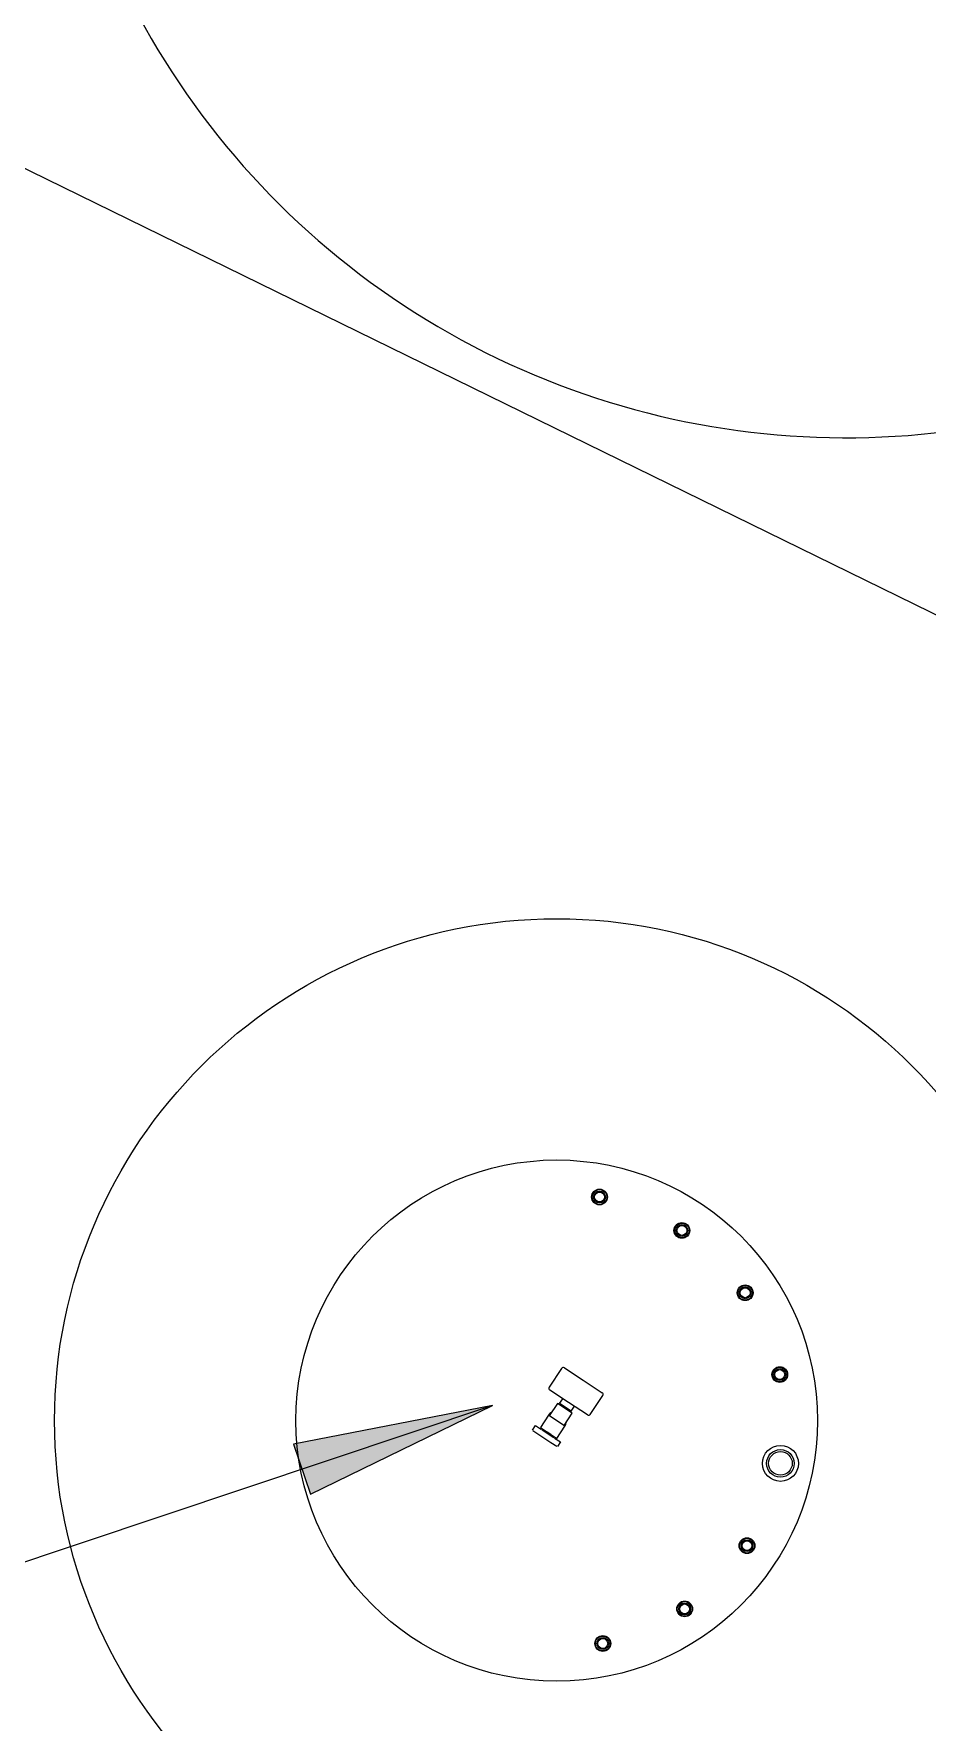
# Model space of a CAD drawing. Header units: millimetres. Extents: x 441156 to 441876, y 4514765 to 4515211.
# Drawn here: x 441239.464 to 441240.798, y 4514793.204 to 4514795.727 of the extents above; entities that cross this region are included whole.
import ezdxf

# ---------------------------------------------------------------- set-up
doc = ezdxf.new("R2010")
doc.units = ezdxf.units.MM
doc.layers.add('A-DETL', color=7, linetype='Continuous', lineweight=50, true_color=0x008000)
doc.layers.add('G-ANNO-TEXT', color=7, linetype='Continuous', lineweight=9)

msp = doc.modelspace()

# ---------------------------------------------------------------- hatches: boundary and pattern name
at = {"layer": 'G-ANNO-TEXT'}
msp.add_hatch(color=256, dxfattribs=at).paths.add_polyline_path([(441240.14854249, 4514793.67699394), (441239.85155245, 4514793.61905575), (441239.87666765, 4514793.54416327)])

# ---------------------------------------------------------------- linework, layer by layer
at = {"layer": 'A-DETL', "color": 7, "lineweight": 18}
for p, q in [((441240.25180292, 4514793.73230471, -0.00000053), (441240.23319362, 4514793.70401099, -0.00000053)), ((441240.25588144, 4514793.73314683, -0.00000053), (441240.28417516, 4514793.71453754, -0.00000053)), ((441240.28417516, 4514793.71453754, -0.00000053), (441240.31246888, 4514793.69592824, -0.00000053)), ((441240.24559431, 4514793.67999394, -0.00000053), (441240.23345782, 4514793.66154151, -0.00000053)), ((441240.26232947, 4514793.68132317, -0.00000053), (441240.23403575, 4514793.69993247, -0.00000053)), ((441240.26773722, 4514793.66543014, -0.00000053), (441240.24559431, 4514793.67999394, -0.00000053)), ((441240.24886374, 4514793.6796059, -0.00000053), (441240.25371834, 4514793.68698687, -0.00000053)), ((441240.266086, 4514793.6682785, -0.00000053), (441240.24886374, 4514793.6796059, -0.00000053)), ((441240.24886374, 4514793.6796059, -0.00000053), (441240.2518126, 4514793.67734975, -0.00000053)), ((441240.29062318, 4514793.66271388, -0.00000053), (441240.26232947, 4514793.68132317, -0.00000053)), ((441240.29470171, 4514793.663556, -0.00000053), (441240.313311, 4514793.69184972, -0.00000053)), ((441240.23222766, 4514793.66235061, -0.00000053), (441240.22009116, 4514793.64389819, -0.00000053)), ((441240.25683089, 4514793.64616862, -0.00000053), (441240.23222766, 4514793.66235061, -0.00000053)), ((441240.25560073, 4514793.64697772, -0.00000053), (441240.26773722, 4514793.66543014, -0.00000053)), ((441240.26278153, 4514793.67012895, -0.00000053), (441240.266086, 4514793.6682785, -0.00000053)), ((441240.266086, 4514793.6682785, -0.00000053), (441240.2709406, 4514793.67565947, -0.00000053)), ((441240.20848147, 4514793.64007901, -0.00000053), (441240.21293152, 4514793.6468449, -0.00000053)), ((441240.21771054, 4514793.63312772, -0.00000053), (441240.208692, 4514793.63905938, -0.00000053)), ((441240.21293152, 4514793.6468449, -0.00000053), (441240.22195554, 4514793.64090963, -0.00000053)), ((441240.23574762, 4514793.6212644, -0.00000053), (441240.21771054, 4514793.63312772, -0.00000053)), ((441240.22009116, 4514793.64389819, -0.00000053), (441240.24469439, 4514793.62771619, -0.00000053)), ((441240.22279898, 4514793.64035488, -0.00000053), (441240.24036837, 4514793.62879918, -0.00000053)), ((441240.24469439, 4514793.62771619, -0.00000053), (441240.25683089, 4514793.64616862, -0.00000053)), ((441240.24476616, 4514793.61533274, -0.00000053), (441240.23574762, 4514793.6212644, -0.00000053)), ((441240.24121182, 4514793.62824443, -0.00000053), (441240.25023584, 4514793.62230916, -0.00000053)), ((441240.25023584, 4514793.62230916, -0.00000053), (441240.24578579, 4514793.61554327, -0.00000053))]:
    msp.add_line(p, q, dxfattribs=at)
for centre, radius in [((441240.24452927, 4514793.65425962, -0.00000053), 0.75), ((441240.24452927, 4514793.65425962, -0.00000053), 0.38944785), ((441240.30845811, 4514793.98832032, -0.00000053), 0.01177914), ((441240.30845811, 4514793.98832032, -0.00000053), 0.01104294), ((441240.30845811, 4514793.98832032, -0.00000053), 0.00883436), ((441240.30845811, 4514793.98832032, -0.00000053), 0.00736196), ((441240.43143131, 4514793.93842696, -0.00000053), 0.01177914), ((441240.43143131, 4514793.93842696, -0.00000053), 0.01104294), ((441240.43143131, 4514793.93842696, -0.00000053), 0.00883436), ((441240.43143131, 4514793.93842696, -0.00000053), 0.00736196), ((441240.52595037, 4514793.84527169, -0.00000053), 0.01177914), ((441240.52595037, 4514793.84527169, -0.00000053), 0.01104294), ((441240.52595037, 4514793.84527169, -0.00000053), 0.00883436), ((441240.52595037, 4514793.84527169, -0.00000053), 0.00736196), ((441240.57762563, 4514793.72303657, -0.00000053), 0.01177914), ((441240.57762563, 4514793.72303657, -0.00000053), 0.01104294), ((441240.57762563, 4514793.72303657, -0.00000053), 0.00883436), ((441240.57762563, 4514793.72303657, -0.00000053), 0.00736196), ((441240.57858998, 4514793.59033078, -0.00000053), 0.02687117), ((441240.57858998, 4514793.59033078, -0.00000053), 0.0206135), ((441240.57858998, 4514793.59033078, -0.00000053), 0.01766871), ((441240.52869662, 4514793.46735758, -0.00000053), 0.01177914), ((441240.52869662, 4514793.46735758, -0.00000053), 0.01104294), ((441240.52869662, 4514793.46735758, -0.00000053), 0.00883436), ((441240.52869662, 4514793.46735758, -0.00000053), 0.00736196), ((441240.43554135, 4514793.37283851, -0.00000053), 0.01177914), ((441240.43554135, 4514793.37283851, -0.00000053), 0.01104294), ((441240.43554135, 4514793.37283851, -0.00000053), 0.00883436), ((441240.43554135, 4514793.37283851, -0.00000053), 0.00736196), ((441240.31330623, 4514793.32116326, -0.00000053), 0.01177914), ((441240.31330623, 4514793.32116326, -0.00000053), 0.01104294), ((441240.31330623, 4514793.32116326, -0.00000053), 0.00883436), ((441240.31330623, 4514793.32116326, -0.00000053), 0.00736196)]:
    msp.add_circle(centre, radius, dxfattribs=at)
for centre, radius, start, end in [((441240.67624516, 4514796.32298074, -0.00000053), 1.2, 179.92332219, 1.48977412), ((441240.25426324, 4514793.73068651, -0.00000053), 0.00294479, 56.66635179, 146.66635176), ((441240.23565395, 4514793.70239279, -0.00000053), 0.00294479, 146.66635176, 236.66635179), ((441240.31085068, 4514793.69346792, -0.00000053), 0.00294479, 326.66635176, 56.66635179), ((441240.24452927, 4514793.65425962, -0.00000053), 0.01472393, 120.82441905, 146.66635176), ((441240.29224138, 4514793.6651742, -0.00000053), 0.00294479, 236.66635179, 326.66635176), ((441240.11543807, 4514793.44388287, -0.00000053), 0.22465303, 57.67745609, 60.93783232), ((441240.31928433, 4514793.78075507, -0.00000053), 0.16980855, 237.07126116, 241.77443888), ((441240.24452927, 4514793.65425962, -0.00000053), 0.01472393, 326.66635176, 352.50828451)]:
    msp.add_arc(centre, radius, start, end, dxfattribs=at)
at = {"layer": 'G-ANNO-TEXT'}
for p, q in [((441241.23116678, 4514794.65227386, -0.00000053), (441239.21585564, 4514795.63989034, -0.00000053)), ((441240.14854249, 4514793.67699394, -0.00000053), (441239.07045051, 4514793.31545576, -0.00000053)), ((441240.14854249, 4514793.67699394, -0.00000053), (441239.85155245, 4514793.61905575, -0.00000053)), ((441239.87666765, 4514793.54416327, -0.00000053), (441240.14854249, 4514793.67699394, -0.00000053)), ((441239.85155245, 4514793.61905575, -0.00000053), (441239.87666765, 4514793.54416327, -0.00000053))]:
    msp.add_line(p, q, dxfattribs=at)

doc.saveas('drawing.dxf')
